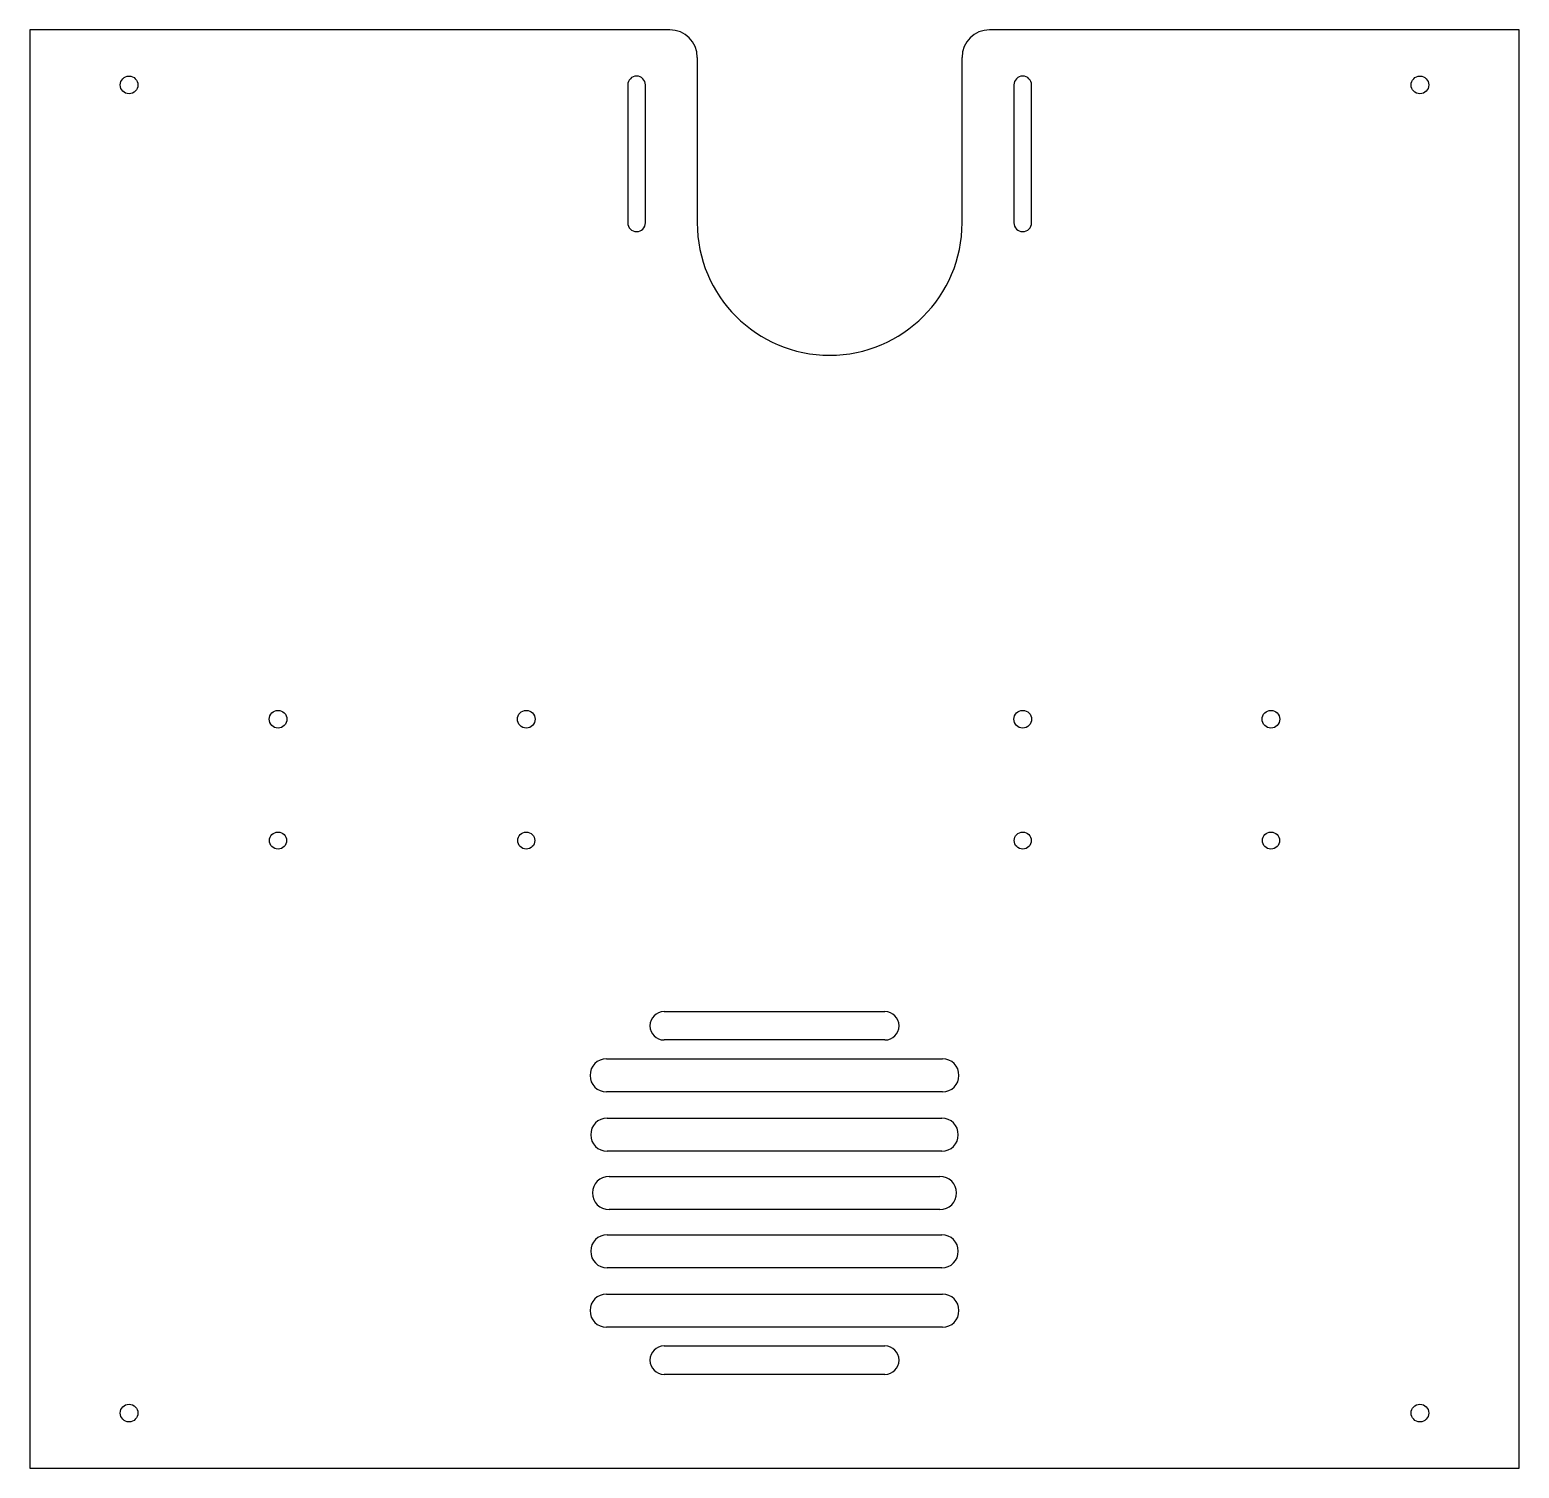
# Model space of a CAD drawing. Header units: millimetres. Extents: x -145 to 125, y -141 to 120.
import ezdxf

# ---------------------------------------------------------------- set-up
doc = ezdxf.new("R2010")
doc.units = ezdxf.units.MM

msp = doc.modelspace()

# ---------------------------------------------------------------- linework, layer by layer
at = {"color": 7, "linetype": 'Continuous', "lineweight": 25}
for p, q in [((-145, 120), (-145, -140.8)), ((-29, 120), (-145, 120)), ((125, 120), (29, 120)), ((125, -140.8), (125, 120)), ((-24, 115), (-24, 85)), ((24, 85), (24, 115)), ((-36.6, 110), (-36.6, 85)), ((-33.4, 85), (-33.4, 110)), ((33.4, 110), (33.4, 85)), ((36.6, 85), (36.6, 110)), ((-30, -58.02), (10, -58.02)), ((10, -63.16), (-30, -63.16)), ((-40.44, -66.57), (20.44, -66.57)), ((20.44, -72.57), (-40.44, -72.57)), ((-40.32, -77.33), (20.32, -77.33)), ((20.32, -83.33), (-40.32, -83.33)), ((-40, -87.9), (20, -87.9)), ((20, -93.9), (-40, -93.9)), ((-40.32, -98.47), (20.32, -98.47)), ((20.32, -104.47), (-40.32, -104.47)), ((-40.44, -109.23), (20.44, -109.23)), ((20.44, -115.23), (-40.44, -115.23)), ((-30, -118.64), (10, -118.64)), ((10, -123.78), (-30, -123.78)), ((-145, -140.8), (125, -140.8))]:
    msp.add_line(p, q, dxfattribs=at)
for centre, radius in [((-127, 110), 1.6), ((107, 110), 1.6), ((-100, -5), 1.6), ((-55, -5), 1.6), ((35, -5), 1.6), ((80, -5), 1.6), ((-100, -27), 1.55), ((-55, -27), 1.55), ((35, -27), 1.55), ((80, -27), 1.55), ((-127, -130.8), 1.6), ((107, -130.8), 1.6)]:
    msp.add_circle(centre, radius, dxfattribs=at)
for centre, radius, start, end in [((-29, 115), 5, 0, 90), ((29, 115), 5, 90, 180), ((-35, 110), 1.6, 0, 180), ((35, 110), 1.6, 0, 180), ((-35, 85), 1.6, 180, 0), ((0, 85), 24, 180, 0), ((35, 85), 1.6, 180, 0), ((-30, -60.59), 2.57, 90, 270), ((10, -60.59), 2.57, 270, 90), ((-40.44, -69.57), 3, 90, 270), ((20.44, -69.57), 3, 270, 90), ((-40.32, -80.33), 3, 90, 270), ((20.32, -80.33), 3, 270, 90), ((-40, -90.9), 3, 90, 270), ((20, -90.9), 3, 270, 90), ((-40.32, -101.47), 3, 90, 270), ((20.32, -101.47), 3, 270, 90), ((-40.44, -112.23), 3, 90, 270), ((20.44, -112.23), 3, 270, 90), ((-30, -121.21), 2.57, 90, 270), ((10, -121.21), 2.57, 270, 90)]:
    msp.add_arc(centre, radius, start, end, dxfattribs=at)

doc.saveas('drawing.dxf')
